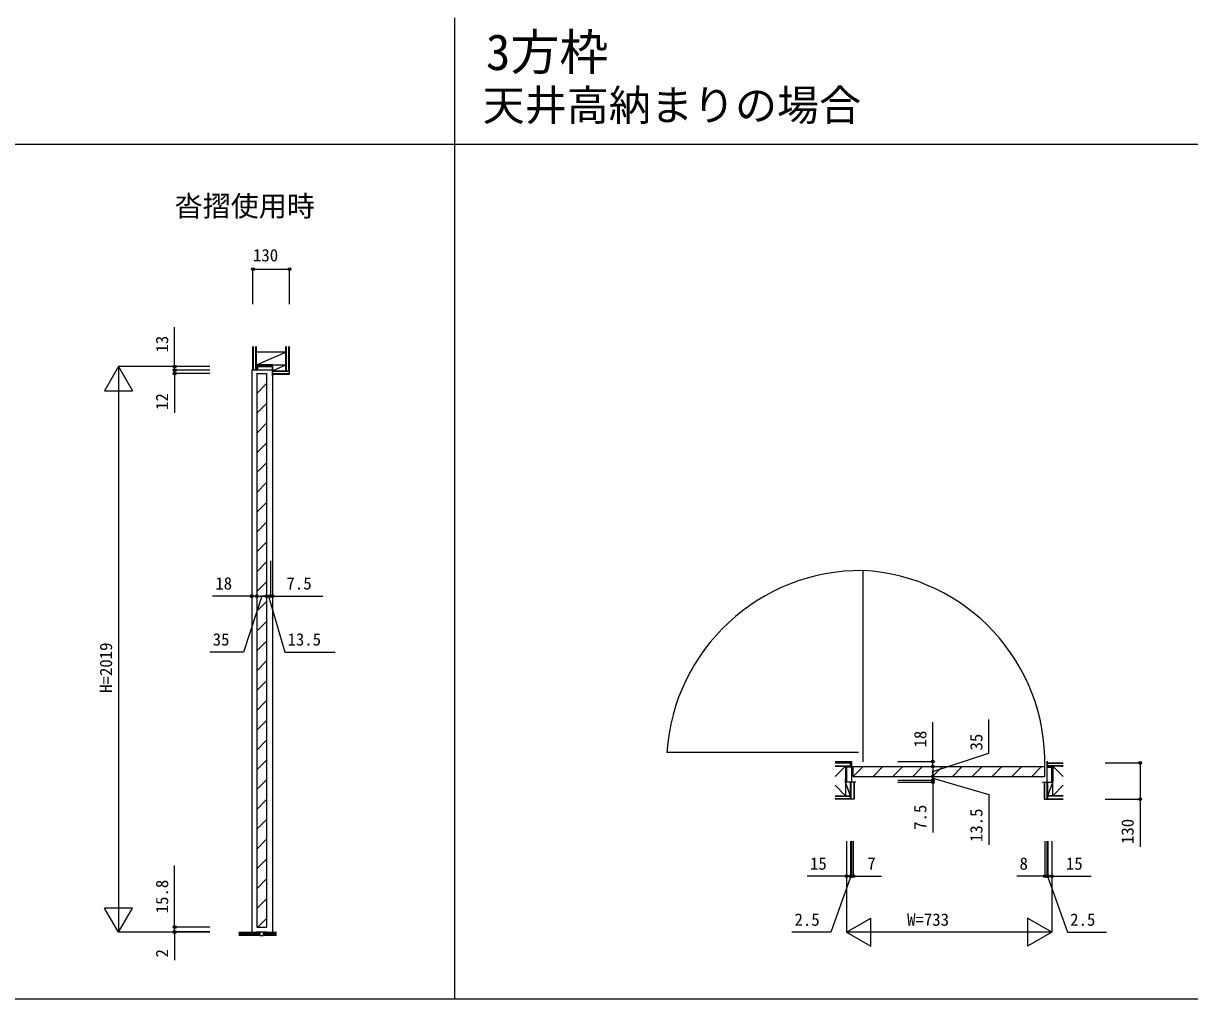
# Model space of a CAD drawing. Units: millimetres, scale not verified. Extents: x -14341 to 14340, y -9999 to 10001.
# Drawn here: x -10179 to -6018, y -9999 to -6518 of the extents above; entities that cross this region are included whole.
import ezdxf
from ezdxf.enums import TextEntityAlignment as Align

# ---------------------------------------------------------------- set-up
doc = ezdxf.new("R2010")
doc.units = ezdxf.units.MM
doc.header["$LTSCALE"] = 50
for name, color, linetype in [('0-0_0', 7, 'Continuous'), ('0-2_YKK_B1', 4, 'Continuous'), ('0-3_YKK_C1', 4, 'Continuous'), ('0-4_YKK_F1', 7, 'Continuous'), ('0-5_YKK_N1', 2, 'Continuous'), ('0-6_YKK_Z1', 7, 'Continuous')]:
    doc.layers.add(name, color=color, linetype=linetype)
doc.styles.add('ＭＳ ゴシック', font='')
doc.styles.get('ＭＳ ゴシック').set_extended_font_data('MS Gothic')

msp = doc.modelspace()

# ---------------------------------------------------------------- linework, layer by layer
at = {"layer": '0-2_YKK_B1'}
for p, q in [((-7184.4, -8471.2), (-7184.4, -9154.2)), ((-7200.4, -9120.2), (-7883.4, -9120.2)), ((-7227.9, -9152.7), (-7225.4, -9152.7)), ((-7225.4, -9152.7), (-7225.4, -9226.7)), ((-6527.4, -9152.7), (-6527.4, -9226.7)), ((-6527.4, -9152.7), (-6524.9, -9152.7)), ((-7218.4, -9170.7), (-6535.4, -9170.7)), ((-7218.4, -9205.7), (-7218.4, -9170.7)), ((-7218.4, -9205.7), (-7183.4, -9170.7)), ((-7112.69, -9170.7), (-7147.69, -9205.7)), ((-7041.98, -9170.7), (-7076.98, -9205.7)), ((-6971.27, -9170.7), (-7006.27, -9205.7)), ((-6900.56, -9170.7), (-6935.56, -9205.7)), ((-6829.85, -9170.7), (-6864.85, -9205.7)), ((-6759.14, -9170.7), (-6794.14, -9205.7)), ((-6688.43, -9170.7), (-6723.43, -9205.7)), ((-6617.72, -9170.7), (-6652.72, -9205.7)), ((-6547.01, -9170.7), (-6582.01, -9205.7)), ((-6535.4, -9205.7), (-6535.4, -9170.7)), ((-7209.4, -9226.7), (-7242.9, -9226.7)), ((-7218.4, -9205.7), (-6535.4, -9205.7)), ((-6543.4, -9226.7), (-6509.9, -9226.7))]:
    msp.add_line(p, q, dxfattribs=at)
for points in [[(-7225.4, -9172.7), (-7242.9, -9172.7), (-7242.9, -9226.7)], [(-6527.4, -9172.7), (-6509.9, -9172.7), (-6509.9, -9226.7)]]:
    msp.add_lwpolyline(points, dxfattribs=at)
for centre, radius, start, end in [((-7190.28, -9165.79), 694.62, 89.51486, 176.23665), ((-7218.86, -9153.99), 683.66, 358.59941, 87.11125)]:
    msp.add_arc(centre, radius, start, end, dxfattribs=at)
at = {"layer": '0-3_YKK_C1'}
for p, q in [((-9364.6, -7753.7), (-9364.6, -7756.2)), ((-9364.6, -7756.2), (-9364.6, -9762.2)), ((-9292.1, -7756.2), (-9364.6, -7756.2)), ((-9292.1, -7743.2), (-9292.1, -7776.7)), ((-9346.6, -7839.01), (-9311.6, -7804.01)), ((-9346.6, -7909.72), (-9311.6, -7874.72)), ((-9346.6, -7980.43), (-9311.6, -7945.43)), ((-9346.6, -8051.14), (-9311.6, -8016.14)), ((-9346.6, -8121.85), (-9311.6, -8086.85)), ((-9346.6, -8192.57), (-9311.6, -8157.57)), ((-9346.6, -8263.28), (-9311.6, -8228.28)), ((-9346.6, -8333.99), (-9311.6, -8298.99)), ((-9346.6, -8404.7), (-9311.6, -8369.7)), ((-9346.6, -8475.41), (-9311.6, -8440.41)), ((-9346.6, -8546.12), (-9311.6, -8511.12)), ((-9346.6, -8616.83), (-9311.6, -8581.83)), ((-9346.6, -8687.54), (-9311.6, -8652.54)), ((-9346.6, -8758.25), (-9311.6, -8723.25)), ((-9346.6, -8828.96), (-9311.6, -8793.96)), ((-9346.6, -8899.67), (-9311.6, -8864.67)), ((-9346.6, -8970.38), (-9311.6, -8935.38)), ((-9346.6, -9041.09), (-9311.6, -9006.09)), ((-9346.6, -9111.8), (-9311.6, -9076.8)), ((-9346.6, -9182.51), (-9311.6, -9147.51)), ((-9346.6, -9253.23), (-9311.6, -9218.23)), ((-9346.6, -9323.94), (-9311.6, -9288.94)), ((-9346.6, -9394.65), (-9311.6, -9359.65)), ((-9346.6, -9465.36), (-9311.6, -9430.36)), ((-9346.6, -9536.07), (-9311.6, -9501.07)), ((-9346.6, -9606.78), (-9311.6, -9571.78)), ((-9346.6, -9677.49), (-9311.6, -9642.49)), ((-9342.82, -9744.42), (-9311.6, -9713.2))]:
    msp.add_line(p, q, dxfattribs=at)
for points in [[(-9346.6, -7768.2), (-9311.6, -7768.2), (-9311.6, -9744.4)], [(-9346.6, -7768.2), (-9346.6, -9744.4), (-9311.6, -9744.4)], [(-9292.1, -7743.2), (-9344.6, -7743.2), (-9344.6, -7756.2)], [(-9292.1, -7743.2), (-9290.6, -7743.2), (-9290.6, -9762.2)], [(-9349.1, -9762.2), (-9349.1, -9760.2), (-9309.1, -9760.2), (-9309.1, -9762.2)], [(-9335.4, -9760.2), (-9335.4, -9774.2), (-9322.8, -9774.2), (-9322.8, -9760.2)]]:
    msp.add_lwpolyline(points, dxfattribs=at)
at = {"layer": '0-4_YKK_F1'}
for p, q in [((-8640.6, -9999.2), (-8640.6, -6499.2)), ((-14340.6, -6949.2), (14159.4, -6949.2)), ((-14340.6, -9999.2), (14340.42, -9999.2))]:
    msp.add_line(p, q, dxfattribs=at)
at = {"layer": '0-5_YKK_N1'}
for p, q in [((-9360.1, -7521.2), (-9360.1, -7396.2)), ((-9360.1, -7396.2), (-9230.1, -7396.2)), ((-9230.1, -7521.2), (-9230.1, -7396.2)), ((-9639.6, -7743.2), (-9639.6, -7603.2)), ((-9839.6, -7743.2), (-9889.6, -7829.8)), ((-9514.6, -7743.2), (-9839.6, -7743.2)), ((-9839.6, -7743.2), (-9839.6, -9762.2)), ((-9839.6, -7743.2), (-9789.6, -7829.8)), ((-9514.6, -7743.2), (-9639.6, -7743.2)), ((-9639.6, -7756.2), (-9639.6, -7743.2)), ((-9639.6, -7756.2), (-9639.6, -7768.2)), ((-9514.6, -7768.2), (-9639.6, -7768.2)), ((-9639.6, -7768.2), (-9639.6, -7908.2)), ((-9889.6, -7829.8), (-9789.6, -7829.8)), ((-9364.6, -8437.2), (-9364.6, -8562.2)), ((-9346.6, -8437.2), (-9346.6, -8562.2)), ((-9346.6, -8437.2), (-9346.6, -8562.2)), ((-9311.6, -8437.2), (-9311.6, -8562.2)), ((-9311.6, -8437.2), (-9311.6, -8562.2)), ((-9298.1, -8437.2), (-9298.1, -8562.2)), ((-9290.6, -8437.2), (-9290.6, -8562.2)), ((-9364.6, -8562.2), (-9504.6, -8562.2)), ((-9346.6, -8562.2), (-9364.6, -8562.2)), ((-9346.6, -8562.2), (-9311.6, -8562.2)), ((-9346.6, -8562.2), (-9326.6, -8562.2)), ((-9311.6, -8562.2), (-9331.6, -8562.2)), ((-9311.6, -8562.2), (-9298.1, -8562.2)), ((-9311.6, -8562.2), (-9298.1, -8562.2)), ((-9298.1, -8562.2), (-9290.6, -8562.2)), ((-9298.1, -8562.2), (-9278.1, -8562.2)), ((-9290.6, -8562.2), (-9110.6, -8562.2)), ((-6934.4, -9152.7), (-6934.4, -9012.7)), ((-7059.4, -9152.7), (-6934.4, -9152.7)), ((-6934.4, -9170.7), (-6934.4, -9152.7)), ((-7059.4, -9170.7), (-6934.4, -9170.7)), ((-7059.4, -9170.7), (-6934.4, -9170.7)), ((-6934.4, -9170.7), (-6934.4, -9205.7)), ((-6934.4, -9170.7), (-6934.4, -9190.7)), ((-6934.4, -9205.7), (-6934.4, -9185.7)), ((-6319.9, -9157.2), (-6194.9, -9157.2)), ((-7059.4, -9205.7), (-6934.4, -9205.7)), ((-7059.4, -9205.7), (-6934.4, -9205.7)), ((-7059.4, -9219.2), (-6934.4, -9219.2)), ((-7059.4, -9226.7), (-6934.4, -9226.7)), ((-6934.4, -9205.7), (-6934.4, -9219.2)), ((-6934.4, -9205.7), (-6934.4, -9219.2)), ((-6934.4, -9219.2), (-6934.4, -9226.7)), ((-6934.4, -9219.2), (-6934.4, -9239.2)), ((-6934.4, -9226.7), (-6934.4, -9406.7)), ((-6319.9, -9287.2), (-6194.9, -9287.2)), ((-7242.9, -9437.2), (-7242.9, -9562.2)), ((-7242.9, -9437.2), (-7242.9, -9762.2)), ((-7227.9, -9437.2), (-7227.9, -9562.2)), ((-7227.9, -9437.2), (-7227.9, -9562.2)), ((-7225.4, -9437.2), (-7225.4, -9562.2)), ((-7225.4, -9437.2), (-7225.4, -9562.2)), ((-7218.4, -9437.2), (-7218.4, -9562.2)), ((-6535.4, -9437.2), (-6535.4, -9562.2)), ((-6527.4, -9437.2), (-6527.4, -9562.2)), ((-6527.4, -9437.2), (-6527.4, -9562.2)), ((-6524.9, -9437.2), (-6524.9, -9562.2)), ((-6524.9, -9437.2), (-6524.9, -9562.2)), ((-6509.9, -9437.2), (-6509.9, -9562.2)), ((-6509.9, -9437.2), (-6509.9, -9762.2)), ((-9639.6, -9744.4), (-9639.6, -9524.4)), ((-7242.9, -9562.2), (-7382.9, -9562.2)), ((-7227.9, -9562.2), (-7247.9, -9562.2)), ((-7225.4, -9562.2), (-7245.4, -9562.2)), ((-7227.9, -9562.2), (-7242.9, -9562.2)), ((-7227.9, -9562.2), (-7207.9, -9562.2)), ((-7227.9, -9562.2), (-7225.4, -9562.2)), ((-7227.9, -9562.2), (-7225.4, -9562.2)), ((-7225.4, -9562.2), (-7218.4, -9562.2)), ((-7225.4, -9562.2), (-7205.4, -9562.2)), ((-7218.4, -9562.2), (-7118.4, -9562.2)), ((-6535.4, -9562.2), (-6635.4, -9562.2)), ((-6527.4, -9562.2), (-6547.4, -9562.2)), ((-6524.9, -9562.2), (-6544.9, -9562.2)), ((-6527.4, -9562.2), (-6535.4, -9562.2)), ((-6527.4, -9562.2), (-6507.4, -9562.2)), ((-6524.9, -9562.2), (-6527.4, -9562.2)), ((-6524.9, -9562.2), (-6527.4, -9562.2)), ((-6524.9, -9562.2), (-6509.9, -9562.2)), ((-6524.9, -9562.2), (-6504.9, -9562.2)), ((-6509.9, -9562.2), (-6369.9, -9562.2)), ((-9839.6, -9762.2), (-9889.6, -9675.6)), ((-9789.6, -9675.6), (-9889.6, -9675.6)), ((-9839.6, -9762.2), (-9789.6, -9675.6)), ((-7242.9, -9762.2), (-7156.3, -9712.2)), ((-7156.3, -9812.2), (-7156.3, -9712.2)), ((-6509.9, -9762.2), (-6596.5, -9712.2)), ((-6596.5, -9712.2), (-6596.5, -9812.2)), ((-9514.6, -9762.2), (-9839.6, -9762.2)), ((-9514.6, -9744.4), (-9639.6, -9744.4)), ((-9639.6, -9760.2), (-9639.6, -9744.4)), ((-9639.6, -9760.2), (-9639.6, -9762.2)), ((-9514.6, -9762.2), (-9639.6, -9762.2)), ((-9639.6, -9762.2), (-9639.6, -9862.2)), ((-6509.9, -9762.2), (-7242.9, -9762.2)), ((-7242.9, -9762.2), (-7156.3, -9812.2)), ((-6509.9, -9762.2), (-6596.5, -9812.2))]:
    msp.add_line(p, q, dxfattribs=at)
for points in [[(-9514.6, -7756.2), (-9639.6, -7756.2), (-9639.6, -7736.2)], [(-9514.6, -7756.2), (-9639.6, -7756.2), (-9639.6, -7776.2)], [(-9298.1, -8437.2), (-9298.1, -8562.2), (-9318.1, -8562.2)], [(-9329.1, -8562.2), (-9393.95, -8762.2), (-9513.95, -8762.2)], [(-9304.85, -8562.2), (-9246.98, -8762.2), (-9066.98, -8762.2)], [(-6934.4, -9188.2), (-6734.4, -9123.35), (-6734.4, -9003.35)], [(-6194.9, -9157.2), (-6194.9, -9287.2), (-6194.9, -9457.2)], [(-7059.4, -9219.2), (-6934.4, -9219.2), (-6934.4, -9199.2)], [(-6934.4, -9212.45), (-6734.4, -9270.32), (-6734.4, -9450.32)], [(-7226.65, -9562.2), (-7298.16, -9762.2), (-7438.16, -9762.2)], [(-6526.15, -9562.2), (-6454.64, -9762.2), (-6314.64, -9762.2)], [(-9514.6, -9760.2), (-9639.6, -9760.2), (-9639.6, -9740.2)], [(-9514.6, -9760.2), (-9639.6, -9760.2), (-9639.6, -9780.2)]]:
    msp.add_lwpolyline(points, dxfattribs=at)
for centre in [(-9360.1, -7396.2), (-9230.1, -7396.2), (-9639.6, -7743.2), (-9639.6, -7756.2), (-9639.6, -7756.2), (-9639.6, -7768.2), (-9364.6, -8562.2), (-9346.6, -8562.2), (-9346.6, -8562.2), (-9311.6, -8562.2), (-9311.6, -8562.2), (-9298.1, -8562.2), (-9298.1, -8562.2), (-9290.6, -8562.2), (-6934.4, -9152.7), (-6194.9, -9157.2), (-6934.4, -9170.7), (-6934.4, -9170.7), (-6934.4, -9205.7), (-6934.4, -9205.7), (-6934.4, -9219.2), (-6934.4, -9219.2), (-6934.4, -9226.7), (-6194.9, -9287.2), (-7242.9, -9562.2), (-7227.9, -9562.2), (-7227.9, -9562.2), (-7225.4, -9562.2), (-7225.4, -9562.2), (-7218.4, -9562.2), (-6535.4, -9562.2), (-6527.4, -9562.2), (-6527.4, -9562.2), (-6524.9, -9562.2), (-6524.9, -9562.2), (-6509.9, -9562.2), (-9639.6, -9744.4), (-9639.6, -9760.2), (-9639.6, -9760.2), (-9639.6, -9762.2)]:
    msp.add_circle(centre, 5, dxfattribs=at)
at = {"layer": '0-6_YKK_Z1'}
for p, q in [((-9360.1, -7753.7), (-9360.1, -7671.2)), ((-9358.1, -7753.7), (-9358.1, -7671.2)), ((-9349.6, -7753.7), (-9349.6, -7671.2)), ((-9347.6, -7753.7), (-9347.6, -7671.2)), ((-9347.6, -7737.2), (-9242.6, -7692.2)), ((-9242.6, -7758.2), (-9242.6, -7671.2)), ((-9240.6, -7758.2), (-9240.6, -7671.2)), ((-9232.1, -7758.2), (-9232.1, -7671.2)), ((-9230.1, -7770.7), (-9230.1, -7671.2)), ((-9347.6, -7743.2), (-9291.1, -7737.2)), ((-9290.6, -7757.98), (-9242.6, -7737.2)), ((-9360.1, -7753.7), (-9347.6, -7753.7)), ((-9290.6, -7758.2), (-9230.1, -7758.2)), ((-9230.1, -7759.7), (-9290.6, -7759.7)), ((-9290.6, -7759.7), (-9230.1, -7759.7)), ((-9290.6, -7759.7), (-9230.1, -7759.7)), ((-9231.6, -7768.93), (-9290.6, -7768.93)), ((-9230.1, -7768.93), (-9290.6, -7768.93)), ((-9230.1, -7770.7), (-9290.6, -7770.7)), ((-9230.1, -7770.7), (-9290.6, -7770.7)), ((-9290.6, -7770.7), (-9230.1, -7770.7)), ((-7227.9, -9154.2), (-7282.9, -9154.2)), ((-7227.9, -9169.7), (-7227.9, -9154.2)), ((-7227.9, -9157.2), (-7282.9, -9157.2)), ((-7227.9, -9158.7), (-7282.9, -9158.7)), ((-7282.9, -9168.2), (-7227.9, -9168.2)), ((-7282.9, -9169.7), (-7227.9, -9169.7)), ((-7245.9, -9169.7), (-7282.9, -9206.7)), ((-7245.9, -9226.7), (-7242.9, -9169.7)), ((-7245.9, -9169.7), (-7245.9, -9226.7)), ((-6524.9, -9157.2), (-6469.9, -9157.2)), ((-6524.9, -9169.7), (-6524.9, -9157.2)), ((-6524.9, -9158.7), (-6469.9, -9158.7)), ((-6524.9, -9158.7), (-6469.9, -9158.7)), ((-6469.9, -9168.2), (-6524.9, -9168.2)), ((-6469.9, -9169.7), (-6524.9, -9169.7)), ((-6469.9, -9169.7), (-6524.9, -9169.7)), ((-6469.9, -9168.2), (-6522.9, -9168.2)), ((-6506.9, -9226.7), (-6509.9, -9169.7)), ((-6506.9, -9169.7), (-6469.9, -9206.7)), ((-6475.4, -9169.7), (-6469.9, -9169.7)), ((-7245.9, -9226.7), (-7245.9, -9274.7)), ((-7215.4, -9226.7), (-7242.9, -9226.7)), ((-7227.9, -9287.2), (-7227.9, -9226.7)), ((-7227.9, -9274.7), (-7227.9, -9227.7)), ((-7226.4, -9287.2), (-7226.4, -9226.7)), ((-7226.4, -9287.2), (-7226.4, -9227.2)), ((-7216.9, -9226.7), (-7216.9, -9287.2)), ((-6535.9, -9226.7), (-6535.9, -9287.2)), ((-6526.4, -9287.2), (-6526.4, -9226.7)), ((-6526.4, -9287.2), (-6526.4, -9227.2)), ((-6524.9, -9274.7), (-6506.9, -9226.7)), ((-6524.9, -9287.2), (-6524.9, -9226.7)), ((-6524.9, -9274.7), (-6524.9, -9227.7)), ((-6506.9, -9274.7), (-6506.9, -9226.7)), ((-7245.9, -9274.7), (-7282.9, -9237.7)), ((-7282.9, -9276.2), (-7227.9, -9276.2)), ((-6469.9, -9274.7), (-6524.9, -9274.7)), ((-6469.9, -9276.2), (-6524.9, -9276.2)), ((-6506.9, -9274.7), (-6469.9, -9237.7)), ((-7227.9, -9285.7), (-7282.9, -9285.7)), ((-6524.9, -9285.7), (-6469.9, -9285.7)), ((-9410.6, -9762.2), (-9338.1, -9762.2)), ((-9410.6, -9764.6), (-9338.1, -9764.6)), ((-9410.6, -9767), (-9338.1, -9767)), ((-9410.6, -9769.4), (-9338.1, -9769.4)), ((-9410.6, -9771.8), (-9338.1, -9771.8)), ((-9338.1, -9774.2), (-9410.6, -9774.2)), ((-9338.1, -9762.2), (-9338.1, -9774.2)), ((-9320.1, -9762.2), (-9275.72, -9762.2)), ((-9320.1, -9762.2), (-9320.1, -9774.2)), ((-9320.1, -9764.6), (-9275.72, -9764.6)), ((-9320.1, -9767), (-9275.72, -9767)), ((-9320.1, -9769.4), (-9275.72, -9769.4)), ((-9320.1, -9771.8), (-9275.72, -9771.8)), ((-9275.72, -9774.2), (-9320.1, -9774.2))]:
    msp.add_line(p, q, dxfattribs=at)
for points in [[(-9347.6, -7737.2), (-9242.6, -7737.2), (-9242.6, -7692.2), (-9347.6, -7692.2)], [(-7245.9, -9226.7), (-7242.9, -9226.7), (-7242.9, -9169.7)], [(-7282.9, -9274.7), (-7227.9, -9274.7), (-7245.9, -9226.7)], [(-7215.4, -9226.7), (-7215.4, -9287.2), (-7282.9, -9287.2)], [(-6537.4, -9226.7), (-6537.4, -9287.2), (-6469.9, -9287.2)]]:
    msp.add_lwpolyline(points, dxfattribs=at)
for points in [[(-9347.6, -7743.2), (-9291.1, -7743.2), (-9291.1, -7737.2), (-9347.6, -7737.2)], [(-6506.9, -9226.7), (-6509.9, -9226.7), (-6509.9, -9169.7), (-6506.9, -9169.7)]]:
    msp.add_lwpolyline(points, close=True, dxfattribs=at)

# ---------------------------------------------------------------- texts
at = {"layer": '0-0_0', "style": 'ＭＳ ゴシック'}
for s, height, p in [('3方枠', 128.3, (-8529.05, -6723.48)), ('天井高納まりの場合', 110, (-8540.72, -6898.48)), ('沓摺使用時', 73.31, (-9639.6, -7229.2))]:
    msp.add_text(s, height=height, dxfattribs=at).set_placement(p, align=Align.BOTTOM_LEFT)
at = {"layer": '0-5_YKK_N1', "style": 'ＭＳ ゴシック'}
for s, p in [('130', (-9360.1, -7381.2)), ('18', (-9494.6, -8552.2)), ('7.5', (-9240.6, -8552.2)), ('35', (-9503.95, -8752.2)), ('13.5', (-9236.98, -8752.2)), ('15', (-7372.9, -9552.2)), ('7', (-7168.4, -9552.2)), ('8', (-6625.4, -9552.2)), ('15', (-6459.9, -9552.2)), ('W=733', (-7026.4, -9752.2)), ('2.5', (-7428.16, -9752.2)), ('2.5', (-6444.64, -9752.2))]:
    msp.add_text(s, height=43.99, dxfattribs=at).set_placement(p, align=Align.BOTTOM_LEFT)
for s, p in [('13', (-9649.6, -7693.2)), ('12', (-9649.6, -7898.2)), ('H=2019', (-9849.6, -8907.7)), ('18', (-6944.4, -9102.7)), ('35', (-6744.4, -9113.35)), ('7.5', (-6944.4, -9396.7)), ('13.5', (-6744.4, -9440.32)), ('130', (-6204.9, -9447.2)), ('15.8', (-9649.6, -9694.4)), ('2', (-9649.6, -9852.2))]:
    msp.add_text(s, height=43.99, rotation=90, dxfattribs=at).set_placement(p, align=Align.BOTTOM_LEFT)

doc.saveas('drawing.dxf')
